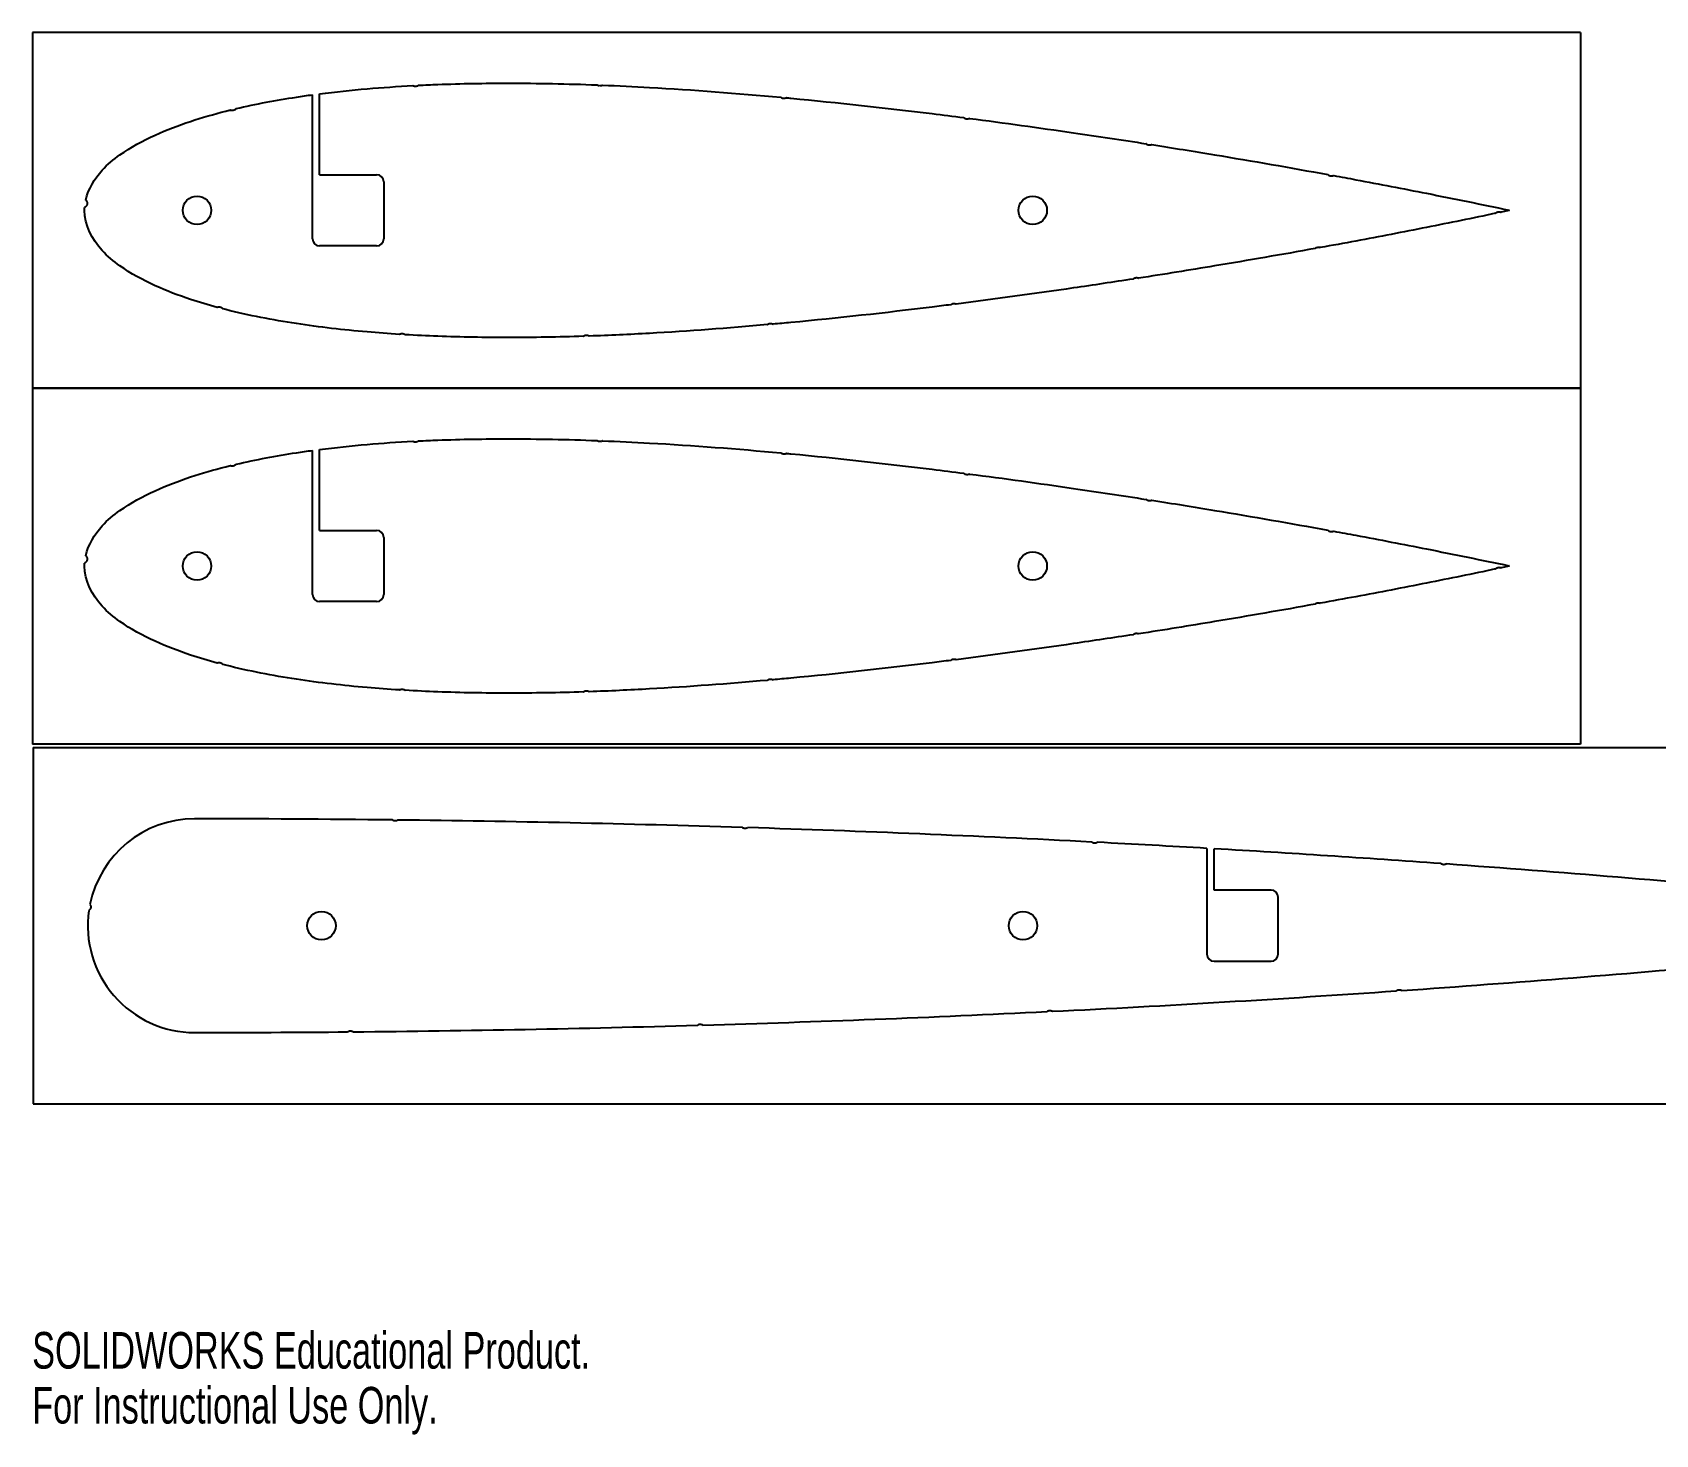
# Model space of a CAD drawing. Header units: millimetres. Extents: x 0 to 390, y 0 to 297.
# Drawn here: x 0 to 227.9, y -0.1 to 196.8 of the extents above; entities that cross this region are included whole.
import ezdxf

# ---------------------------------------------------------------- set-up
doc = ezdxf.new("R2010")
doc.units = ezdxf.units.MM
doc.styles.add('SLDTEXTSTYLE0', font='TXT', dxfattribs={"width": 0.7})

msp = doc.modelspace()

# ---------------------------------------------------------------- linework, layer by layer
at = {"color": 7, "linetype": 'Continuous'}
for p, q in [((217.35, 196.76), (0.04, 196.76)), ((0.04, 196.76), (0.04, 146.76)), ((217.35, 196.76), (217.35, 146.76)), ((217.35, 146.83), (0.04, 146.83)), ((0.04, 146.83), (0.04, 96.83)), ((217.35, 146.76), (0.04, 146.76)), ((217.35, 146.83), (217.35, 96.83)), ((217.35, 96.83), (0.04, 96.83)), ((0.12, 96.37), (0.12, 46.37)), ((0.12, 96.37), (302.81, 96.37)), ((0.12, 46.37), (302.81, 46.37))]:
    msp.add_line(p, q, dxfattribs=at)
at = {"color": 7, "linetype": 'Continuous', "lineweight": 25}
for p, q in [((39.35, 167.79), (39.35, 188.01)), ((40.35, 176.79), (40.35, 188.14)), ((40.35, 176.79), (48.35, 176.79)), ((49.35, 175.79), (49.35, 167.79)), ((207.35, 171.76), (206.2, 171.52)), ((207.35, 171.77), (207.35, 171.76)), ((48.35, 166.79), (40.35, 166.79)), ((39.35, 117.86), (39.35, 138.09)), ((40.35, 126.86), (40.35, 138.22)), ((40.35, 126.86), (48.35, 126.86)), ((49.35, 125.86), (49.35, 117.86)), ((207.35, 121.83), (206.2, 121.6)), ((207.35, 121.85), (207.35, 121.83)), ((48.35, 116.86), (40.35, 116.86)), ((164.92, 82.22), (164.92, 67.37)), ((165.92, 76.37), (165.92, 82.16)), ((173.92, 76.37), (165.92, 76.37)), ((174.92, 67.37), (174.92, 75.37)), ((165.92, 66.37), (173.92, 66.37))]:
    msp.add_line(p, q, dxfattribs=at)
for centre in [(23.14, 171.79), (140.46, 171.79), (23.14, 121.86), (140.46, 121.86), (40.61, 71.37), (139.09, 71.37)]:
    msp.add_circle(centre, 2, dxfattribs=at)
for centre, radius, start, end in [((48.35, 175.79), 1, 0, 90), ((40.35, 167.79), 1, 180, 270), ((48.35, 167.79), 1, 270, 0), ((48.35, 125.86), 1, 0, 90), ((40.35, 117.86), 1, 180, 270), ((48.35, 117.86), 1, 270, 0), ((22.81, 71.37), 15, 90, 168.5087), ((22.81, -2351.13), 2437.5, 89.34734, 90), ((22.81, -2351.13), 2437.5, 88.19287, 89.32913), ((22.81, -2351.13), 2437.5, 87.03872, 88.17486), ((22.81, -2351.13), 2437.5, 86.65778, 87.01993), ((22.81, -2351.13), 2437.5, 85.88366, 86.63424), ((22.81, -2351.13), 2437.5, 84.73049, 85.8667), ((173.92, 75.37), 1, 0, 90), ((22.81, 71.37), 15, 171.8357, 270), ((165.92, 67.37), 1, 180, 270), ((173.92, 67.37), 1, 270, 0), ((22.81, 2493.87), 2437.5, 273.98609, 275.12204), ((22.81, 2493.87), 2437.5, 272.83177, 273.96777), ((22.81, 2493.87), 2437.5, 271.67739, 272.81343), ((22.81, 2493.87), 2437.5, 270.52305, 271.65915), ((22.81, 2493.87), 2437.5, 270, 270.50477)]:
    msp.add_arc(centre, radius, start, end, dxfattribs=at)
for points, knots in [([(40.35, 188.14), (42.56, 188.43), (46.92, 188.88), (51.29, 189.18), (53.43, 189.3)], [0.59480624, 0.59480624, 0.59480624, 0.59480624, 0.6110944, 0.62673903, 0.62673903, 0.62673903, 0.62673903]), ([(53.84, 189.17), (53.79, 189.17), (53.71, 189.17), (53.59, 189.2), (53.5, 189.25), (53.45, 189.28), (53.43, 189.3)], [0, 0, 0, 0, 0.1266965, 0.2497756, 0.3725516, 0.4479841, 0.4479841, 0.4479841, 0.4479841]), ([(54.23, 189.34), (54.21, 189.32), (54.16, 189.28), (54.07, 189.22), (53.96, 189.18), (53.88, 189.17), (53.84, 189.17)], [0.5484492, 0.5484492, 0.5484492, 0.5484492, 0.6282193, 0.7505054, 0.8731345, 1, 1, 1, 1]), ([(54.23, 189.34), (55.13, 189.39), (59.33, 189.57), (67.69, 189.71), (75.14, 189.55), (79.29, 189.4)], [0.62868763, 0.62868763, 0.62868763, 0.62868763, 0.63524589, 0.65935627, 0.68963917, 0.68963917, 0.68963917, 0.68963917]), ([(79.68, 189.24), (79.64, 189.25), (79.56, 189.25), (79.44, 189.29), (79.36, 189.34), (79.31, 189.38), (79.29, 189.4)], [0, 0, 0, 0, 0.1269245, 0.2499188, 0.3721997, 0.4333148, 0.4333148, 0.4333148, 0.4333148]), ([(80.07, 189.37), (80.05, 189.35), (80.01, 189.32), (79.92, 189.28), (79.8, 189.25), (79.72, 189.24), (79.68, 189.24)], [0.5729119, 0.5729119, 0.5729119, 0.5729119, 0.6272766, 0.7507283, 0.8720425, 1, 1, 1, 1]), ([(80.07, 189.37), (82.27, 189.28), (90.62, 188.87), (98.96, 188.23), (105.1, 187.66)], [0.69151726, 0.69151726, 0.69151726, 0.69151726, 0.70759045, 0.75250717, 0.75250717, 0.75250717, 0.75250717]), ([(28.62, 186.07), (31.42, 186.73), (35, 187.39), (38.59, 187.91), (39.35, 188.01)], [0.56585092, 0.56585092, 0.56585092, 0.56585092, 0.58682189, 0.59235451, 0.59235451, 0.59235451, 0.59235451]), ([(105.48, 187.48), (105.43, 187.49), (105.35, 187.5), (105.24, 187.55), (105.16, 187.61), (105.11, 187.65), (105.1, 187.66)], [0, 0, 0, 0, 0.1279399, 0.2495301, 0.3717293, 0.4417804, 0.4417804, 0.4417804, 0.4417804]), ([(105.88, 187.59), (105.87, 187.58), (105.81, 187.54), (105.72, 187.5), (105.6, 187.48), (105.52, 187.48), (105.48, 187.48)], [0.5577422, 0.5577422, 0.5577422, 0.5577422, 0.6286583, 0.7494587, 0.8730492, 1, 1, 1, 1]), ([(105.88, 187.59), (106.09, 187.57), (112.92, 186.93), (121.22, 186.01), (129.3, 184.99), (130.78, 184.8)], [0.75443469, 0.75443469, 0.75443469, 0.75443469, 0.75594372, 0.8044452, 0.81534515, 0.81534515, 0.81534515, 0.81534515]), ([(7.52, 173.23), (7.87, 174.77), (9.37, 177.26), (12.88, 180.13), (17.1, 182.42), (22.15, 184.33), (25.72, 185.35), (27.6, 185.82), (27.82, 185.87)], [0.50355266, 0.50355266, 0.50355266, 0.50355266, 0.51496444, 0.52293205, 0.53677012, 0.5496953, 0.56224376, 0.56384826, 0.56384826, 0.56384826, 0.56384826]), ([(28.25, 185.81), (28.21, 185.81), (28.13, 185.79), (28.01, 185.8), (27.91, 185.83), (27.84, 185.86), (27.82, 185.87)], [0, 0, 0, 0, 0.1280475, 0.2493558, 0.3715459, 0.4613613, 0.4613613, 0.4613613, 0.4613613]), ([(28.62, 186.07), (28.6, 186.04), (28.56, 185.98), (28.48, 185.91), (28.37, 185.85), (28.29, 185.83), (28.25, 185.81)], [0.5321661, 0.5321661, 0.5321661, 0.5321661, 0.6274138, 0.7501277, 0.8721965, 1, 1, 1, 1]), ([(131.16, 184.59), (131.12, 184.6), (131.04, 184.62), (130.93, 184.67), (130.84, 184.73), (130.8, 184.78), (130.78, 184.8)], [0, 0, 0, 0, 0.1269378, 0.249605, 0.3711234, 0.4525777, 0.4525777, 0.4525777, 0.4525777]), ([(131.59, 184.7), (131.56, 184.68), (131.5, 184.64), (131.4, 184.6), (131.28, 184.59), (131.2, 184.59), (131.16, 184.59)], [0.537803, 0.537803, 0.537803, 0.537803, 0.6292398, 0.7510818, 0.8730391, 1, 1, 1, 1]), ([(131.59, 184.7), (136.45, 184.06), (144.73, 182.92), (152.98, 181.67), (156.39, 181.14)], [0.8173188, 0.8173188, 0.8173188, 0.8173188, 0.85309469, 0.87823136, 0.87823136, 0.87823136, 0.87823136]), ([(156.76, 180.92), (156.72, 180.93), (156.64, 180.95), (156.53, 181), (156.45, 181.07), (156.41, 181.12), (156.39, 181.14)], [0, 0, 0, 0, 0.1266367, 0.2497017, 0.3717054, 0.4541489, 0.4541489, 0.4541489, 0.4541489]), ([(157.19, 181.01), (157.17, 181), (157.11, 180.96), (157, 180.93), (156.88, 180.91), (156.8, 180.92), (156.76, 180.92)], [0.5367945, 0.5367945, 0.5367945, 0.5367945, 0.6293598, 0.7513528, 0.8727726, 1, 1, 1, 1]), ([(157.19, 181.01), (160.13, 180.55), (168.37, 179.22), (176.59, 177.78), (181.88, 176.82)], [0.88021479, 0.88021479, 0.88021479, 0.88021479, 0.90189133, 0.94109165, 0.94109165, 0.94109165, 0.94109165]), ([(182.26, 176.58), (182.22, 176.59), (182.14, 176.61), (182.03, 176.67), (181.94, 176.74), (181.9, 176.79), (181.88, 176.82)], [0, 0, 0, 0, 0.1278956, 0.24883, 0.3722563, 0.4682471, 0.4682471, 0.4682471, 0.4682471]), ([(182.71, 176.67), (182.68, 176.65), (182.61, 176.61), (182.5, 176.58), (182.38, 176.56), (182.3, 176.57), (182.26, 176.58)], [0.5135194, 0.5135194, 0.5135194, 0.5135194, 0.6286928, 0.7501528, 0.8726571, 1, 1, 1, 1]), ([(182.71, 176.67), (183.75, 176.48), (188.1, 175.67), (196.3, 174.1), (203.45, 172.62), (207.3, 171.82)], [0.94314678, 0.94314678, 0.94314678, 0.94314678, 0.95084764, 0.97539616, 1.00406676, 1.00406676, 1.00406676, 1.00406676]), ([(7.52, 173.23), (7.55, 173.21), (7.6, 173.15), (7.67, 173.04), (7.71, 172.93), (7.73, 172.81), (7.73, 172.73), (7.72, 172.69)], [0.379472, 0.379472, 0.379472, 0.379472, 0.5012012, 0.6289695, 0.7516388, 0.8727636, 1, 1, 1, 1]), ([(25.99, 158.17), (24.73, 158.51), (21.77, 159.38), (17.1, 161.15), (12.88, 163.44), (8.99, 166.62), (7.27, 169.89), (7.35, 172.07), (7.36, 172.21)], [0.44073161, 0.44073161, 0.44073161, 0.44073161, 0.4503047, 0.46322988, 0.47706795, 0.48503556, 0.5, 0.50103326, 0.50103326, 0.50103326, 0.50103326]), ([(7.72, 172.69), (7.71, 172.65), (7.7, 172.57), (7.65, 172.46), (7.58, 172.36), (7.49, 172.28), (7.41, 172.23), (7.37, 172.21), (7.36, 172.21)], [0, 0, 0, 0, 0.1267242, 0.2503895, 0.3711112, 0.4993693, 0.6267532, 0.6466136, 0.6466136, 0.6466136, 0.6466136]), ([(205.44, 171.37), (202.21, 170.7), (195.68, 169.35), (187.47, 167.78), (182.49, 166.86), (180.82, 166.56)], [0.0005444, 0.0005444, 0.0005444, 0.0005444, 0.02460384, 0.04915236, 0.06153571, 0.06153571, 0.06153571, 0.06153571]), ([(205.44, 171.37), (205.45, 171.38), (205.49, 171.43), (205.57, 171.49), (205.67, 171.55), (205.75, 171.57), (205.79, 171.58)], [0.5644001, 0.5644001, 0.5644001, 0.5644001, 0.6286469, 0.7501978, 0.8726733, 1, 1, 1, 1]), ([(205.79, 171.58), (205.83, 171.59), (205.91, 171.6), (206.04, 171.59), (206.13, 171.56), (206.19, 171.53), (206.2, 171.52)], [0, 0, 0, 0, 0.1271654, 0.2491675, 0.3712075, 0.4355145, 0.4355145, 0.4355145, 0.4355145]), ([(207.35, 171.77), (207.34, 171.78), (207.32, 171.8), (207.3, 171.81), (207.3, 171.82)], [0.33238524, 0.33238524, 0.33238524, 0.33238524, 0.37142096, 0.40436543, 0.40436543, 0.40436543, 0.40436543]), ([(180.1, 166.43), (175.4, 165.58), (167.15, 164.15), (158.88, 162.82), (155.31, 162.26)], [0.06332082, 0.06332082, 0.06332082, 0.06332082, 0.09810867, 0.12441587, 0.12441587, 0.12441587, 0.12441587]), ([(180.1, 166.43), (180.1, 166.43), (180.13, 166.47), (180.2, 166.53), (180.31, 166.58), (180.39, 166.6), (180.43, 166.61)], [0.6009521, 0.6009521, 0.6009521, 0.6009521, 0.6279513, 0.7502174, 0.8723584, 1, 1, 1, 1]), ([(180.43, 166.61), (180.47, 166.62), (180.55, 166.63), (180.67, 166.62), (180.76, 166.59), (180.81, 166.56), (180.82, 166.56)], [0, 0, 0, 0, 0.1268062, 0.2502213, 0.3713779, 0.415883, 0.415883, 0.415883, 0.415883]), ([(154.56, 162.15), (151.77, 161.72), (143.49, 160.47), (135.2, 159.33), (129.71, 158.63)], [0.12625831, 0.12625831, 0.12625831, 0.12625831, 0.14690531, 0.18728007, 0.18728007, 0.18728007, 0.18728007]), ([(154.56, 162.15), (154.57, 162.16), (154.61, 162.2), (154.68, 162.25), (154.79, 162.31), (154.87, 162.32), (154.91, 162.33)], [0.585179, 0.585179, 0.585179, 0.585179, 0.6278623, 0.7514652, 0.8731885, 1, 1, 1, 1]), ([(154.91, 162.33), (154.95, 162.34), (155.04, 162.35), (155.16, 162.33), (155.25, 162.3), (155.3, 162.27), (155.31, 162.26)], [0, 0, 0, 0, 0.127052, 0.2496831, 0.3715079, 0.4237417, 0.4237417, 0.4237417, 0.4237417]), ([(25.99, 158.17), (26.02, 158.18), (26.08, 158.21), (26.19, 158.24), (26.31, 158.24), (26.39, 158.22), (26.43, 158.21)], [0.5337903, 0.5337903, 0.5337903, 0.5337903, 0.6279221, 0.7495488, 0.8724632, 1, 1, 1, 1]), ([(26.43, 158.21), (26.47, 158.2), (26.55, 158.18), (26.65, 158.11), (26.73, 158.04), (26.77, 157.98), (26.79, 157.95)], [0, 0, 0, 0, 0.1263101, 0.2496253, 0.3706577, 0.4615127, 0.4615127, 0.4615127, 0.4615127]), ([(51.55, 154.38), (50.04, 154.48), (45.2, 154.83), (37.03, 155.77), (30.31, 157.05), (26.92, 157.92), (26.79, 157.95)], [0.37782404, 0.37782404, 0.37782404, 0.37782404, 0.3889056, 0.41317811, 0.43775624, 0.4387284, 0.4387284, 0.4387284, 0.4387284]), ([(128.96, 158.54), (128.08, 158.43), (120.61, 157.49), (112.29, 156.57), (104.84, 155.88), (104.01, 155.81)], [0.1891234, 0.1891234, 0.1891234, 0.1891234, 0.1955548, 0.24405628, 0.25015144, 0.25015144, 0.25015144, 0.25015144]), ([(128.96, 158.54), (128.97, 158.55), (129.01, 158.59), (129.08, 158.64), (129.19, 158.69), (129.27, 158.71), (129.31, 158.72)], [0.5827932, 0.5827932, 0.5827932, 0.5827932, 0.6292393, 0.7516002, 0.872775, 1, 1, 1, 1]), ([(129.31, 158.72), (129.35, 158.72), (129.44, 158.73), (129.56, 158.71), (129.65, 158.67), (129.7, 158.64), (129.71, 158.63)], [0, 0, 0, 0, 0.1265517, 0.249828, 0.3724768, 0.4266961, 0.4266961, 0.4266961, 0.4266961]), ([(103.22, 155.74), (97.71, 155.24), (89.38, 154.62), (81.03, 154.23), (78.21, 154.14)], [0.2520669, 0.2520669, 0.2520669, 0.2520669, 0.29240955, 0.31299629, 0.31299629, 0.31299629, 0.31299629]), ([(103.22, 155.74), (103.24, 155.75), (103.28, 155.79), (103.37, 155.85), (103.48, 155.9), (103.56, 155.91), (103.6, 155.91)], [0.5599442, 0.5599442, 0.5599442, 0.5599442, 0.628094, 0.7508552, 0.8720961, 1, 1, 1, 1]), ([(103.6, 155.91), (103.64, 155.91), (103.72, 155.92), (103.84, 155.89), (103.94, 155.85), (103.99, 155.82), (104.01, 155.81)], [0, 0, 0, 0, 0.1269037, 0.249875, 0.3714817, 0.4377356, 0.4377356, 0.4377356, 0.4377356]), ([(51.55, 154.38), (51.57, 154.4), (51.63, 154.43), (51.72, 154.48), (51.84, 154.51), (51.92, 154.5), (51.97, 154.5)], [0.549811, 0.549811, 0.549811, 0.549811, 0.6280724, 0.7500053, 0.8735689, 1, 1, 1, 1]), ([(51.97, 154.5), (52.01, 154.5), (52.09, 154.49), (52.2, 154.45), (52.29, 154.39), (52.34, 154.35), (52.35, 154.33)], [0, 0, 0, 0, 0.1268112, 0.2490354, 0.3712691, 0.4461462, 0.4461462, 0.4461462, 0.4461462]), ([(77.41, 154.11), (73.88, 153.99), (67.06, 153.87), (58.7, 154.01), (53.88, 154.24), (52.35, 154.33)], [0.31495599, 0.31495599, 0.31495599, 0.31495599, 0.34064373, 0.36475411, 0.37588005, 0.37588005, 0.37588005, 0.37588005]), ([(77.41, 154.11), (77.43, 154.13), (77.48, 154.17), (77.57, 154.23), (77.69, 154.26), (77.77, 154.27), (77.81, 154.27)], [0.54228, 0.54228, 0.54228, 0.54228, 0.6272318, 0.7501529, 0.8731119, 1, 1, 1, 1]), ([(77.81, 154.27), (77.85, 154.27), (77.93, 154.27), (78.05, 154.24), (78.14, 154.19), (78.19, 154.15), (78.21, 154.14)], [0, 0, 0, 0, 0.1279101, 0.2491793, 0.3725853, 0.4487029, 0.4487029, 0.4487029, 0.4487029]), ([(40.35, 138.22), (42.56, 138.5), (46.92, 138.96), (51.29, 139.26), (53.43, 139.37)], [0.59480624, 0.59480624, 0.59480624, 0.59480624, 0.6110944, 0.62673903, 0.62673903, 0.62673903, 0.62673903]), ([(53.84, 139.25), (53.79, 139.25), (53.71, 139.25), (53.59, 139.28), (53.5, 139.32), (53.45, 139.36), (53.43, 139.37)], [0, 0, 0, 0, 0.1266965, 0.2497756, 0.3725516, 0.4479841, 0.4479841, 0.4479841, 0.4479841]), ([(54.23, 139.42), (54.21, 139.4), (54.16, 139.36), (54.07, 139.3), (53.96, 139.26), (53.88, 139.25), (53.84, 139.25)], [0.5484492, 0.5484492, 0.5484492, 0.5484492, 0.6282193, 0.7505054, 0.8731345, 1, 1, 1, 1]), ([(54.23, 139.42), (55.13, 139.46), (59.33, 139.64), (67.69, 139.78), (75.14, 139.63), (79.29, 139.47)], [0.62868763, 0.62868763, 0.62868763, 0.62868763, 0.63524589, 0.65935627, 0.68963917, 0.68963917, 0.68963917, 0.68963917]), ([(79.68, 139.32), (79.64, 139.32), (79.56, 139.33), (79.44, 139.37), (79.36, 139.42), (79.31, 139.46), (79.29, 139.47)], [0, 0, 0, 0, 0.1269245, 0.2499188, 0.3721997, 0.4333148, 0.4333148, 0.4333148, 0.4333148]), ([(80.07, 139.44), (80.05, 139.43), (80.01, 139.4), (79.92, 139.35), (79.8, 139.32), (79.72, 139.32), (79.68, 139.32)], [0.5729119, 0.5729119, 0.5729119, 0.5729119, 0.6272766, 0.7507283, 0.8720425, 1, 1, 1, 1]), ([(80.07, 139.44), (82.27, 139.35), (90.62, 138.95), (98.96, 138.31), (105.1, 137.74)], [0.69151726, 0.69151726, 0.69151726, 0.69151726, 0.70759045, 0.75250717, 0.75250717, 0.75250717, 0.75250717]), ([(28.62, 136.14), (31.42, 136.8), (35, 137.47), (38.59, 137.98), (39.35, 138.09)], [0.56585092, 0.56585092, 0.56585092, 0.56585092, 0.58682189, 0.59235451, 0.59235451, 0.59235451, 0.59235451]), ([(105.48, 137.56), (105.43, 137.57), (105.35, 137.58), (105.24, 137.63), (105.16, 137.68), (105.11, 137.72), (105.1, 137.74)], [0, 0, 0, 0, 0.1279399, 0.2495301, 0.3717293, 0.4417804, 0.4417804, 0.4417804, 0.4417804]), ([(105.88, 137.67), (105.87, 137.65), (105.81, 137.62), (105.72, 137.58), (105.6, 137.55), (105.52, 137.56), (105.48, 137.56)], [0.5577422, 0.5577422, 0.5577422, 0.5577422, 0.6286583, 0.7494587, 0.8730492, 1, 1, 1, 1]), ([(105.88, 137.67), (106.09, 137.65), (112.92, 137), (121.22, 136.08), (129.3, 135.07), (130.78, 134.87)], [0.75443469, 0.75443469, 0.75443469, 0.75443469, 0.75594372, 0.8044452, 0.81534515, 0.81534515, 0.81534515, 0.81534515]), ([(7.52, 123.31), (7.87, 124.84), (9.37, 127.34), (12.88, 130.2), (17.1, 132.5), (22.15, 134.41), (25.72, 135.43), (27.6, 135.9), (27.82, 135.95)], [0.50355266, 0.50355266, 0.50355266, 0.50355266, 0.51496444, 0.52293205, 0.53677012, 0.5496953, 0.56224376, 0.56384826, 0.56384826, 0.56384826, 0.56384826]), ([(28.25, 135.89), (28.21, 135.88), (28.13, 135.87), (28.01, 135.88), (27.91, 135.91), (27.84, 135.94), (27.82, 135.95)], [0, 0, 0, 0, 0.1280475, 0.2493558, 0.3715459, 0.4613613, 0.4613613, 0.4613613, 0.4613613]), ([(28.62, 136.14), (28.6, 136.12), (28.56, 136.06), (28.48, 135.99), (28.37, 135.93), (28.29, 135.9), (28.25, 135.89)], [0.5321661, 0.5321661, 0.5321661, 0.5321661, 0.6274138, 0.7501277, 0.8721965, 1, 1, 1, 1]), ([(131.16, 134.67), (131.12, 134.68), (131.04, 134.69), (130.93, 134.75), (130.84, 134.81), (130.8, 134.85), (130.78, 134.87)], [0, 0, 0, 0, 0.1269378, 0.249605, 0.3711234, 0.4525777, 0.4525777, 0.4525777, 0.4525777]), ([(131.59, 134.77), (131.56, 134.75), (131.5, 134.72), (131.4, 134.68), (131.28, 134.66), (131.2, 134.67), (131.16, 134.67)], [0.537803, 0.537803, 0.537803, 0.537803, 0.6292398, 0.7510818, 0.8730391, 1, 1, 1, 1]), ([(131.59, 134.77), (136.45, 134.14), (144.73, 133), (152.98, 131.75), (156.39, 131.21)], [0.8173188, 0.8173188, 0.8173188, 0.8173188, 0.85309469, 0.87823136, 0.87823136, 0.87823136, 0.87823136]), ([(156.76, 131), (156.72, 131.01), (156.64, 131.03), (156.53, 131.08), (156.45, 131.14), (156.41, 131.19), (156.39, 131.21)], [0, 0, 0, 0, 0.1266367, 0.2497017, 0.3717054, 0.4541489, 0.4541489, 0.4541489, 0.4541489]), ([(157.19, 131.09), (157.17, 131.07), (157.11, 131.04), (157, 131), (156.88, 130.98), (156.8, 130.99), (156.76, 131)], [0.5367945, 0.5367945, 0.5367945, 0.5367945, 0.6293598, 0.7513528, 0.8727726, 1, 1, 1, 1]), ([(157.19, 131.09), (160.13, 130.63), (168.37, 129.29), (176.59, 127.86), (181.88, 126.9)], [0.88021479, 0.88021479, 0.88021479, 0.88021479, 0.90189133, 0.94109165, 0.94109165, 0.94109165, 0.94109165]), ([(182.26, 126.66), (182.22, 126.67), (182.14, 126.69), (182.03, 126.74), (181.94, 126.82), (181.9, 126.87), (181.88, 126.9)], [0, 0, 0, 0, 0.1278956, 0.24883, 0.3722563, 0.4682471, 0.4682471, 0.4682471, 0.4682471]), ([(182.71, 126.74), (182.68, 126.72), (182.61, 126.69), (182.5, 126.65), (182.38, 126.64), (182.3, 126.65), (182.26, 126.66)], [0.5135194, 0.5135194, 0.5135194, 0.5135194, 0.6286928, 0.7501528, 0.8726571, 1, 1, 1, 1]), ([(182.71, 126.74), (183.75, 126.55), (188.1, 125.75), (196.3, 124.18), (203.45, 122.69), (207.3, 121.9)], [0.94314678, 0.94314678, 0.94314678, 0.94314678, 0.95084764, 0.97539616, 1.00406676, 1.00406676, 1.00406676, 1.00406676]), ([(7.52, 123.31), (7.55, 123.28), (7.6, 123.22), (7.67, 123.12), (7.71, 123.01), (7.73, 122.89), (7.73, 122.81), (7.72, 122.77)], [0.379472, 0.379472, 0.379472, 0.379472, 0.5012012, 0.6289695, 0.7516388, 0.8727636, 1, 1, 1, 1]), ([(25.99, 108.24), (24.73, 108.58), (21.77, 109.46), (17.1, 111.22), (12.88, 113.52), (8.99, 116.69), (7.27, 119.96), (7.35, 122.14), (7.36, 122.28)], [0.44073161, 0.44073161, 0.44073161, 0.44073161, 0.4503047, 0.46322988, 0.47706795, 0.48503556, 0.5, 0.50103326, 0.50103326, 0.50103326, 0.50103326]), ([(7.72, 122.77), (7.71, 122.73), (7.7, 122.65), (7.65, 122.54), (7.58, 122.44), (7.49, 122.35), (7.41, 122.31), (7.37, 122.29), (7.36, 122.28)], [0, 0, 0, 0, 0.1267242, 0.2503895, 0.3711112, 0.4993693, 0.6267532, 0.6466136, 0.6466136, 0.6466136, 0.6466136]), ([(205.44, 121.44), (202.21, 120.77), (195.68, 119.42), (187.47, 117.85), (182.49, 116.94), (180.82, 116.63)], [0.0005444, 0.0005444, 0.0005444, 0.0005444, 0.02460384, 0.04915236, 0.06153571, 0.06153571, 0.06153571, 0.06153571]), ([(205.44, 121.44), (205.45, 121.46), (205.49, 121.5), (205.57, 121.57), (205.67, 121.63), (205.75, 121.65), (205.79, 121.66)], [0.5644001, 0.5644001, 0.5644001, 0.5644001, 0.6286469, 0.7501978, 0.8726733, 1, 1, 1, 1]), ([(205.79, 121.66), (205.83, 121.67), (205.91, 121.68), (206.04, 121.66), (206.13, 121.64), (206.19, 121.61), (206.2, 121.6)], [0, 0, 0, 0, 0.1271654, 0.2491675, 0.3712075, 0.4355145, 0.4355145, 0.4355145, 0.4355145]), ([(207.35, 121.85), (207.34, 121.86), (207.32, 121.87), (207.3, 121.89), (207.3, 121.9)], [0.33238524, 0.33238524, 0.33238524, 0.33238524, 0.37142096, 0.40436543, 0.40436543, 0.40436543, 0.40436543]), ([(180.1, 116.5), (175.4, 115.65), (167.15, 114.22), (158.88, 112.89), (155.31, 112.34)], [0.06332082, 0.06332082, 0.06332082, 0.06332082, 0.09810867, 0.12441587, 0.12441587, 0.12441587, 0.12441587]), ([(180.1, 116.5), (180.1, 116.51), (180.13, 116.54), (180.2, 116.6), (180.31, 116.66), (180.39, 116.68), (180.43, 116.69)], [0.6009521, 0.6009521, 0.6009521, 0.6009521, 0.6279513, 0.7502174, 0.8723584, 1, 1, 1, 1]), ([(180.43, 116.69), (180.47, 116.69), (180.55, 116.7), (180.67, 116.69), (180.76, 116.66), (180.81, 116.64), (180.82, 116.63)], [0, 0, 0, 0, 0.1268062, 0.2502213, 0.3713779, 0.415883, 0.415883, 0.415883, 0.415883]), ([(154.56, 112.22), (151.77, 111.79), (143.49, 110.55), (135.2, 109.41), (129.71, 108.71)], [0.12625831, 0.12625831, 0.12625831, 0.12625831, 0.14690531, 0.18728007, 0.18728007, 0.18728007, 0.18728007]), ([(154.56, 112.22), (154.57, 112.23), (154.61, 112.27), (154.68, 112.33), (154.79, 112.38), (154.87, 112.4), (154.91, 112.41)], [0.585179, 0.585179, 0.585179, 0.585179, 0.6278623, 0.7514652, 0.8731885, 1, 1, 1, 1]), ([(154.91, 112.41), (154.95, 112.41), (155.04, 112.42), (155.16, 112.41), (155.25, 112.37), (155.3, 112.35), (155.31, 112.34)], [0, 0, 0, 0, 0.127052, 0.2496831, 0.3715079, 0.4237417, 0.4237417, 0.4237417, 0.4237417]), ([(25.99, 108.24), (26.02, 108.26), (26.08, 108.28), (26.19, 108.31), (26.31, 108.32), (26.39, 108.3), (26.43, 108.29)], [0.5337903, 0.5337903, 0.5337903, 0.5337903, 0.6279221, 0.7495488, 0.8724632, 1, 1, 1, 1]), ([(26.43, 108.29), (26.47, 108.28), (26.55, 108.25), (26.65, 108.19), (26.73, 108.11), (26.77, 108.06), (26.79, 108.03)], [0, 0, 0, 0, 0.1263101, 0.2496253, 0.3706577, 0.4615127, 0.4615127, 0.4615127, 0.4615127]), ([(51.55, 104.46), (50.04, 104.55), (45.2, 104.91), (37.03, 105.84), (30.31, 107.13), (26.92, 108), (26.79, 108.03)], [0.37782404, 0.37782404, 0.37782404, 0.37782404, 0.3889056, 0.41317811, 0.43775624, 0.4387284, 0.4387284, 0.4387284, 0.4387284]), ([(128.96, 108.61), (128.08, 108.5), (120.61, 107.57), (112.29, 106.65), (104.84, 105.96), (104.01, 105.88)], [0.1891234, 0.1891234, 0.1891234, 0.1891234, 0.1955548, 0.24405628, 0.25015144, 0.25015144, 0.25015144, 0.25015144]), ([(128.96, 108.61), (128.97, 108.62), (129.01, 108.66), (129.08, 108.72), (129.19, 108.77), (129.27, 108.78), (129.31, 108.79)], [0.5827932, 0.5827932, 0.5827932, 0.5827932, 0.6292393, 0.7516002, 0.872775, 1, 1, 1, 1]), ([(129.31, 108.79), (129.35, 108.8), (129.44, 108.8), (129.56, 108.78), (129.65, 108.75), (129.7, 108.72), (129.71, 108.71)], [0, 0, 0, 0, 0.1265517, 0.249828, 0.3724768, 0.4266961, 0.4266961, 0.4266961, 0.4266961]), ([(103.22, 105.81), (97.71, 105.32), (89.38, 104.7), (81.03, 104.31), (78.21, 104.21)], [0.2520669, 0.2520669, 0.2520669, 0.2520669, 0.29240955, 0.31299629, 0.31299629, 0.31299629, 0.31299629]), ([(103.22, 105.81), (103.24, 105.83), (103.28, 105.87), (103.37, 105.93), (103.48, 105.97), (103.56, 105.98), (103.6, 105.99)], [0.5599442, 0.5599442, 0.5599442, 0.5599442, 0.628094, 0.7508552, 0.8720961, 1, 1, 1, 1]), ([(103.6, 105.99), (103.64, 105.99), (103.72, 105.99), (103.84, 105.97), (103.94, 105.93), (103.99, 105.89), (104.01, 105.88)], [0, 0, 0, 0, 0.1269037, 0.249875, 0.3714817, 0.4377356, 0.4377356, 0.4377356, 0.4377356]), ([(51.55, 104.46), (51.57, 104.47), (51.63, 104.51), (51.72, 104.55), (51.84, 104.58), (51.92, 104.58), (51.97, 104.58)], [0.549811, 0.549811, 0.549811, 0.549811, 0.6280724, 0.7500053, 0.8735689, 1, 1, 1, 1]), ([(51.97, 104.58), (52.01, 104.57), (52.09, 104.57), (52.2, 104.52), (52.29, 104.47), (52.34, 104.42), (52.35, 104.41)], [0, 0, 0, 0, 0.1268112, 0.2490354, 0.3712691, 0.4461462, 0.4461462, 0.4461462, 0.4461462]), ([(77.41, 104.18), (73.88, 104.07), (67.06, 103.95), (58.7, 104.09), (53.88, 104.32), (52.35, 104.41)], [0.31495599, 0.31495599, 0.31495599, 0.31495599, 0.34064373, 0.36475411, 0.37588005, 0.37588005, 0.37588005, 0.37588005]), ([(77.41, 104.18), (77.43, 104.2), (77.48, 104.25), (77.57, 104.3), (77.69, 104.34), (77.77, 104.35), (77.81, 104.35)], [0.54228, 0.54228, 0.54228, 0.54228, 0.6272318, 0.7501529, 0.8731119, 1, 1, 1, 1]), ([(77.81, 104.35), (77.85, 104.35), (77.93, 104.35), (78.05, 104.31), (78.14, 104.27), (78.19, 104.23), (78.21, 104.21)], [0, 0, 0, 0, 0.1279101, 0.2491793, 0.3725853, 0.4487029, 0.4487029, 0.4487029, 0.4487029]), ([(50.96, 86.07), (50.92, 86.07), (50.84, 86.07), (50.73, 86.11), (50.64, 86.16), (50.59, 86.2), (50.58, 86.21)], [0, 0, 0, 0, 0.1277648, 0.249734, 0.3723639, 0.4330488, 0.4330488, 0.4330488, 0.4330488]), ([(51.35, 86.2), (51.34, 86.19), (51.29, 86.15), (51.2, 86.1), (51.09, 86.07), (51, 86.07), (50.96, 86.07)], [0.5688369, 0.5688369, 0.5688369, 0.5688369, 0.6285413, 0.7502835, 0.8726859, 1, 1, 1, 1]), ([(100.06, 85.01), (100.02, 85.01), (99.94, 85.02), (99.82, 85.06), (99.74, 85.11), (99.69, 85.14), (99.68, 85.15)], [0, 0, 0, 0, 0.1279039, 0.2503091, 0.3731057, 0.4279027, 0.4279027, 0.4279027, 0.4279027]), ([(100.44, 85.13), (100.43, 85.12), (100.38, 85.09), (100.3, 85.04), (100.18, 85.01), (100.1, 85.01), (100.06, 85.01)], [0.57525, 0.57525, 0.57525, 0.57525, 0.6280542, 0.7510351, 0.8729676, 1, 1, 1, 1]), ([(149.12, 82.94), (149.08, 82.95), (149, 82.96), (148.89, 83), (148.8, 83.05), (148.75, 83.1), (148.74, 83.11)], [0, 0, 0, 0, 0.1267905, 0.2499609, 0.3715399, 0.4433973, 0.4433973, 0.4433973, 0.4433973]), ([(149.53, 83.07), (149.51, 83.05), (149.46, 83.02), (149.36, 82.97), (149.24, 82.94), (149.16, 82.94), (149.12, 82.94)], [0.5474211, 0.5474211, 0.5474211, 0.5474211, 0.6276628, 0.7506169, 0.8731912, 1, 1, 1, 1]), ([(198.14, 79.93), (198.1, 79.94), (198.02, 79.95), (197.9, 79.99), (197.83, 80.04), (197.79, 80.07), (197.78, 80.08)], [0, 0, 0, 0, 0.1267905, 0.2499609, 0.3715399, 0.4044006, 0.4044006, 0.4044006, 0.4044006]), ([(198.5, 80.03), (198.5, 80.02), (198.46, 80), (198.38, 79.96), (198.26, 79.93), (198.18, 79.93), (198.14, 79.93)], [0.6110852, 0.6110852, 0.6110852, 0.6110852, 0.6276628, 0.7506169, 0.8731912, 1, 1, 1, 1]), ([(8.22, 73.91), (8.21, 73.87), (8.19, 73.79), (8.14, 73.68), (8.07, 73.58), (8, 73.52), (7.97, 73.5), (7.96, 73.5)], [0, 0, 0, 0, 0.1270973, 0.250423, 0.3722912, 0.4996893, 0.511106, 0.511106, 0.511106, 0.511106]), ([(8.11, 74.35), (8.13, 74.32), (8.17, 74.26), (8.21, 74.15), (8.23, 74.03), (8.22, 73.95), (8.22, 73.91)], [0.5166773, 0.5166773, 0.5166773, 0.5166773, 0.628574, 0.7514939, 0.8732747, 1, 1, 1, 1]), ([(191.48, 62.21), (191.49, 62.22), (191.53, 62.26), (191.62, 62.32), (191.73, 62.36), (191.81, 62.37), (191.85, 62.38)], [0.5664888, 0.5664888, 0.5664888, 0.5664888, 0.6289108, 0.7504633, 0.8732371, 1, 1, 1, 1]), ([(191.85, 62.38), (191.89, 62.38), (191.98, 62.38), (192.09, 62.35), (192.19, 62.31), (192.24, 62.27), (192.25, 62.26)], [0, 0, 0, 0, 0.1265259, 0.2500049, 0.3720935, 0.4350317, 0.4350317, 0.4350317, 0.4350317]), ([(142.45, 59.3), (142.47, 59.32), (142.51, 59.36), (142.6, 59.41), (142.71, 59.45), (142.79, 59.46), (142.84, 59.46)], [0.5649961, 0.5649961, 0.5649961, 0.5649961, 0.6282214, 0.7502758, 0.873443, 1, 1, 1, 1]), ([(142.84, 59.46), (142.88, 59.46), (142.96, 59.46), (143.08, 59.43), (143.17, 59.39), (143.22, 59.36), (143.23, 59.34)], [0, 0, 0, 0, 0.126861, 0.2494235, 0.3716432, 0.4359937, 0.4359937, 0.4359937, 0.4359937]), ([(93.39, 57.39), (93.4, 57.4), (93.45, 57.44), (93.53, 57.49), (93.65, 57.53), (93.73, 57.54), (93.77, 57.54)], [0.5675489, 0.5675489, 0.5675489, 0.5675489, 0.6287345, 0.751403, 0.8722296, 1, 1, 1, 1]), ([(93.77, 57.54), (93.81, 57.54), (93.89, 57.54), (94.01, 57.5), (94.1, 57.46), (94.15, 57.42), (94.16, 57.41)], [0, 0, 0, 0, 0.1269609, 0.2488248, 0.3724268, 0.4334128, 0.4334128, 0.4334128, 0.4334128]), ([(44.29, 56.46), (44.3, 56.47), (44.35, 56.51), (44.43, 56.56), (44.55, 56.6), (44.63, 56.6), (44.67, 56.6)], [0.5654226, 0.5654226, 0.5654226, 0.5654226, 0.6275398, 0.7508543, 0.872305, 1, 1, 1, 1]), ([(44.67, 56.6), (44.71, 56.6), (44.8, 56.6), (44.91, 56.56), (45, 56.52), (45.05, 56.48), (45.06, 56.47)], [0, 0, 0, 0, 0.1274998, 0.25051, 0.3724297, 0.4351873, 0.4351873, 0.4351873, 0.4351873])]:
    msp.add_open_spline(points, degree=3, knots=knots, dxfattribs=at)

# ---------------------------------------------------------------- texts
at = {"color": 7, "linetype": 'Continuous', "char_height": 5.1381, "attachment_point": 1, "style": 'SLDTEXTSTYLE0'}
for s, insert in [('SOLIDWORKS Educational Product.', (0, 14.33)), ('For Instructional Use Only.', (0, 6.62))]:
    msp.add_mtext(s, dxfattribs=dict(at, insert=insert))

doc.saveas('drawing.dxf')
